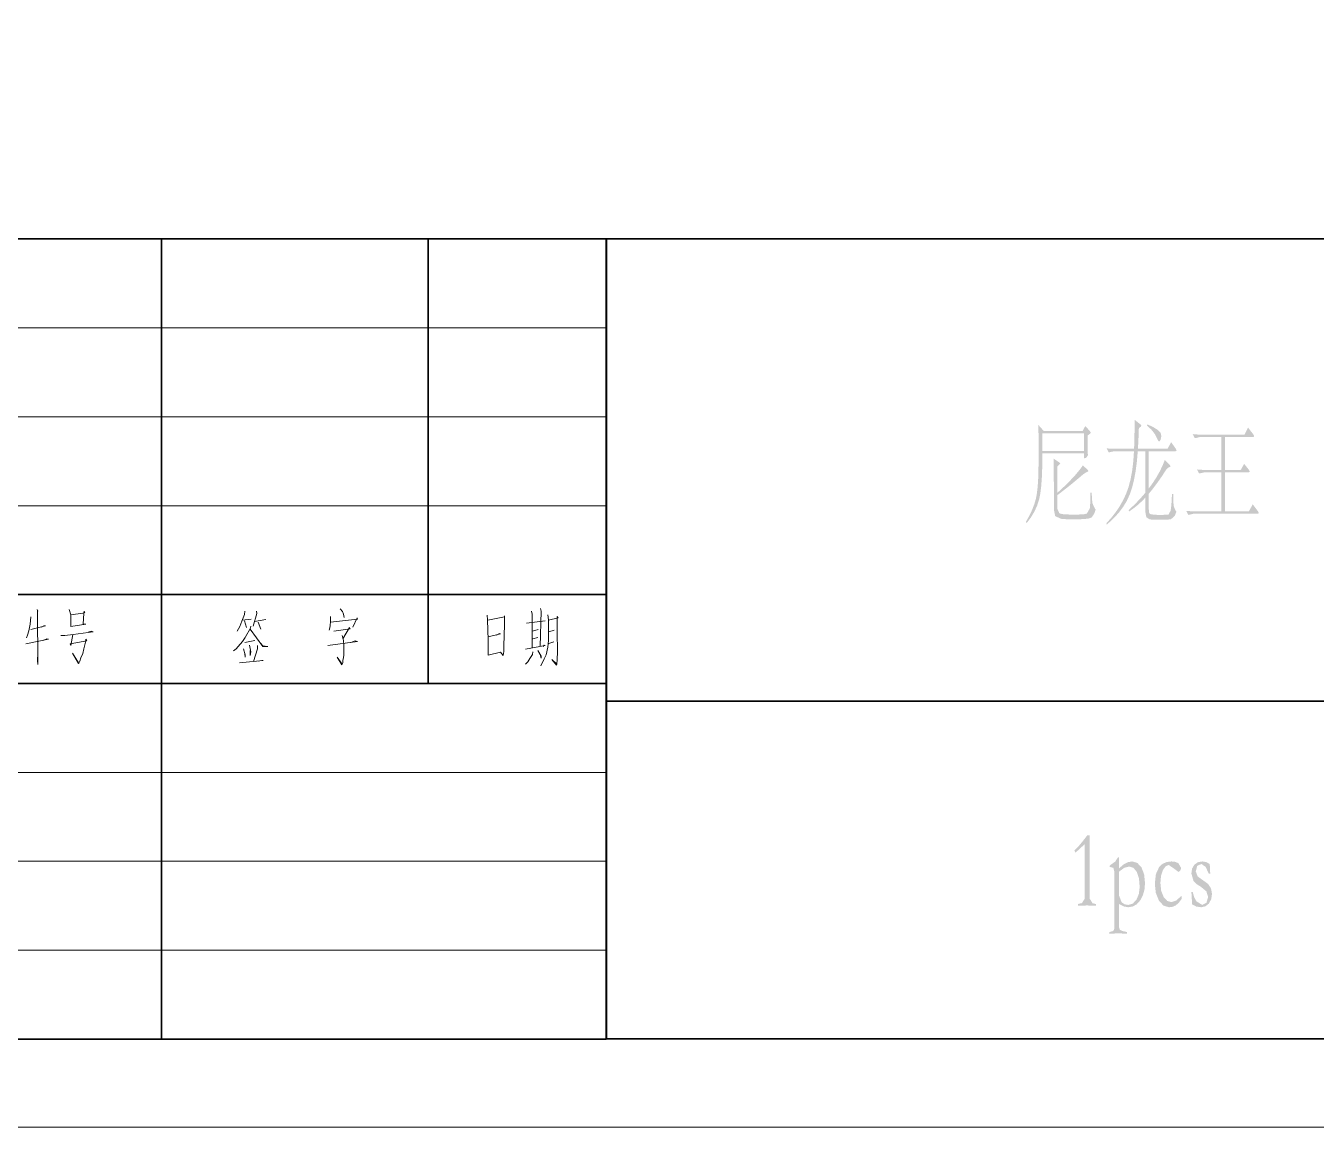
# Model space of a CAD drawing. Header units: millimetres. Extents: x 2819 to 3239, y 1479 to 1776.
# Drawn here: x 2870.8 to 2943.4, y 1478.6 to 1540.5 of the extents above; entities that cross this region are included whole.
import ezdxf

# ---------------------------------------------------------------- set-up
doc = ezdxf.new("R2010")
doc.units = ezdxf.units.MM
doc.layers.add('PDF_几何图形', color=7, linetype='Continuous')
doc.layers.add('PDF_实体填充', color=7, linetype='Continuous')

msp = doc.modelspace()

# ---------------------------------------------------------------- hatches: boundary and pattern name
at = {"layer": 'PDF_实体填充', "transparency": 33554559}
h = msp.add_hatch(color=256, dxfattribs=at)
h.paths.add_polyline_path([(2930.674, 1517.732), (2930.718, 1517.657), (2930.67, 1517.601), (2930.531, 1517.496), (2930.531, 1516.838), (2930.54, 1516.558), (2930.553, 1516.384), (2930.461, 1516.254), (2930.348, 1516.204), (2930.327, 1516.285), (2930.327, 1516.49), (2927.993, 1516.49), (2927.985, 1515.78), (2927.963, 1515.166), (2927.925, 1514.647), (2927.873, 1514.223), (2927.806, 1513.895), (2927.694, 1513.552), (2927.542, 1513.219), (2927.349, 1512.897), (2927.115, 1512.584), (2927.062, 1512.64), (2927.258, 1512.989), (2927.418, 1513.326), (2927.542, 1513.653), (2927.632, 1513.969), (2927.683, 1514.251), (2927.724, 1514.602), (2927.752, 1515.02), (2927.77, 1515.507), (2927.775, 1516.062), (2927.772, 1517.778), (2927.762, 1518.098), (2928.066, 1517.757), (2930.257, 1517.757), (2930.405, 1518.036)], flags=0)
h.paths.add_polyline_path([(2930.327, 1516.627), (2930.327, 1517.62), (2927.993, 1517.62), (2927.993, 1516.627)], flags=0)
h.paths.add_polyline_path([(2930.766, 1514.28), (2930.778, 1513.958), (2930.805, 1513.69), (2930.944, 1513.392), (2930.987, 1513.33), (2930.922, 1513.131), (2930.766, 1512.895), (2930.62, 1512.834), (2930.366, 1512.802), (2930.043, 1512.788), (2929.683, 1512.783), (2929.337, 1512.791), (2929.044, 1512.814), (2928.71, 1512.963), (2928.636, 1513.342), (2928.634, 1515.818), (2928.627, 1516.198), (2928.944, 1515.987), (2928.997, 1515.931), (2928.949, 1515.863), (2928.84, 1515.764), (2928.84, 1514.28), (2929.216, 1514.629), (2929.547, 1514.958), (2929.833, 1515.266), (2930.074, 1515.553), (2930.27, 1515.819), (2930.553, 1515.552), (2930.587, 1515.497), (2930.544, 1515.466), (2930.414, 1515.403), (2930.292, 1515.323), (2930.015, 1515.085), (2929.732, 1514.849), (2929.442, 1514.614), (2929.144, 1514.381), (2928.84, 1514.149), (2928.84, 1513.361), (2928.949, 1513.118), (2929.178, 1513.067), (2929.64, 1513.05), (2930.057, 1513.056), (2930.341, 1513.075), (2930.492, 1513.106), (2930.657, 1513.398), (2930.686, 1513.733), (2930.696, 1514.28)], flags=0)
h = msp.add_hatch(color=256, dxfattribs=at)
h.paths.add_polyline_path([(2935.351, 1514.217), (2935.356, 1513.794), (2935.377, 1513.528), (2935.469, 1513.298), (2935.529, 1513.218), (2935.443, 1512.988), (2935.225, 1512.789), (2935.01, 1512.766), (2934.617, 1512.758), (2934.228, 1512.764), (2934.017, 1512.783), (2933.839, 1512.901), (2933.778, 1513.224), (2933.778, 1514), (2933.549, 1513.768), (2933.321, 1513.562), (2933.097, 1513.383), (2932.874, 1513.23), (2932.843, 1513.305), (2933.081, 1513.526), (2933.316, 1513.761), (2933.548, 1514.01), (2933.778, 1514.273), (2933.778, 1516.614), (2933.356, 1516.614), (2933.306, 1516.028), (2933.236, 1515.492), (2933.145, 1515.005), (2933.035, 1514.568), (2932.904, 1514.18), (2932.74, 1513.822), (2932.529, 1513.474), (2932.27, 1513.135), (2931.965, 1512.805), (2931.613, 1512.485), (2931.596, 1512.572), (2931.868, 1512.872), (2932.113, 1513.184), (2932.332, 1513.509), (2932.525, 1513.848), (2932.691, 1514.199), (2932.832, 1514.582), (2932.947, 1515.015), (2933.038, 1515.498), (2933.103, 1516.031), (2933.143, 1516.614), (2932.018, 1516.614), (2931.726, 1516.546), (2931.605, 1516.776), (2931.922, 1516.751), (2933.148, 1516.751), (2933.161, 1517.088), (2933.17, 1517.473), (2933.176, 1517.905), (2933.178, 1518.384), (2933.53, 1518.104), (2933.56, 1518.055), (2933.53, 1518.005), (2933.417, 1517.9), (2933.404, 1517.496), (2933.386, 1517.113), (2933.365, 1516.751), (2935.03, 1516.751), (2935.234, 1517.123), (2935.499, 1516.751), (2935.538, 1516.652), (2935.482, 1516.614), (2933.978, 1516.614), (2933.978, 1514.522), (2934.212, 1514.848), (2934.419, 1515.17), (2934.598, 1515.49), (2934.75, 1515.805), (2934.873, 1516.118), (2935.16, 1515.832), (2935.203, 1515.757), (2935.151, 1515.726), (2935.043, 1515.677), (2934.947, 1515.565), (2934.709, 1515.199), (2934.468, 1514.854), (2934.224, 1514.529), (2933.978, 1514.224), (2933.978, 1513.336), (2933.991, 1513.162), (2934.047, 1513.081), (2934.273, 1513.044), (2934.477, 1513.035), (2934.73, 1513.032), (2935.09, 1513.056), (2935.208, 1513.28), (2935.248, 1513.611), (2935.282, 1514.217)], flags=0)
h.paths.add_polyline_path([(2933.904, 1518.123), (2934.234, 1517.968), (2934.499, 1517.8), (2934.643, 1517.645), (2934.682, 1517.459), (2934.638, 1517.248), (2934.565, 1517.161), (2934.512, 1517.186), (2934.46, 1517.297), (2934.318, 1517.577), (2934.122, 1517.83), (2933.873, 1518.055)], flags=0)
for points in [[(2940.124, 1513.23), (2940.167, 1513.137), (2940.111, 1513.1), (2936.494, 1513.1), (2936.203, 1513.032), (2936.082, 1513.261), (2936.399, 1513.236), (2938.055, 1513.236), (2938.055, 1515.428), (2937.103, 1515.428), (2936.812, 1515.36), (2936.69, 1515.59), (2937.007, 1515.565), (2938.055, 1515.565), (2938.055, 1517.415), (2936.86, 1517.415), (2936.568, 1517.347), (2936.447, 1517.577), (2936.764, 1517.552), (2939.363, 1517.552), (2939.563, 1517.943), (2939.867, 1517.546), (2939.906, 1517.452), (2939.854, 1517.415), (2938.263, 1517.415), (2938.263, 1515.565), (2939.15, 1515.565), (2939.341, 1515.906), (2939.615, 1515.559), (2939.659, 1515.466), (2939.602, 1515.428), (2938.263, 1515.428), (2938.263, 1513.236), (2939.607, 1513.236), (2939.824, 1513.628)], [(2931.008, 1491.047), (2930.768, 1491.061), (2930.499, 1491.066), (2930.231, 1491.061), (2929.991, 1491.047), (2929.991, 1491.146), (2930.217, 1491.202), (2930.369, 1491.444), (2930.369, 1494.512), (2929.852, 1494.034), (2929.791, 1494.152), (2930.004, 1494.371), (2930.245, 1494.657), (2930.512, 1495.008), (2930.656, 1495.008), (2930.656, 1491.444), (2930.808, 1491.196), (2931.008, 1491.146)], [(2935.815, 1491.618), (2935.82, 1491.426), (2935.659, 1491.216), (2935.498, 1491.072), (2935.321, 1490.993), (2935.111, 1490.966), (2934.799, 1491.061), (2934.542, 1491.345), (2934.372, 1491.77), (2934.316, 1492.289), (2934.376, 1492.829), (2934.555, 1493.22), (2934.739, 1493.399), (2934.972, 1493.507), (2935.255, 1493.543), (2935.471, 1493.518), (2935.641, 1493.444), (2935.794, 1493.177), (2935.75, 1493.021), (2935.641, 1492.953), (2935.398, 1493.139), (2935.098, 1493.344), (2934.922, 1493.271), (2934.768, 1493.052), (2934.663, 1492.73), (2934.629, 1492.332), (2934.674, 1491.887), (2934.811, 1491.544), (2935.01, 1491.325), (2935.242, 1491.252), (2935.526, 1491.343)], [(2937.35, 1492.854), (2937.176, 1493.233), (2936.937, 1493.4), (2936.699, 1493.296), (2936.619, 1492.984), (2936.724, 1492.699), (2937.041, 1492.475), (2937.314, 1492.272), (2937.478, 1492.02), (2937.532, 1491.717), (2937.489, 1491.421), (2937.358, 1491.177), (2937.164, 1491.019), (2936.928, 1490.966), (2936.643, 1491.006), (2936.415, 1491.128), (2936.372, 1491.829), (2936.446, 1491.829), (2936.529, 1491.531), (2936.659, 1491.295), (2936.985, 1491.097), (2937.219, 1491.221), (2937.315, 1491.544), (2937.213, 1491.863), (2936.906, 1492.115), (2936.66, 1492.273), (2936.493, 1492.438), (2936.372, 1492.86), (2936.413, 1493.142), (2936.537, 1493.357), (2936.73, 1493.496), (2936.98, 1493.543), (2937.211, 1493.506), (2937.406, 1493.394), (2937.432, 1492.854)]]:
    msp.add_hatch(color=256, dxfattribs=at).paths.add_polyline_path(points)
h = msp.add_hatch(color=256, dxfattribs=at)
h.paths.add_polyline_path([(2932.308, 1493.158), (2932.557, 1493.372), (2932.8, 1493.5), (2933.038, 1493.543), (2933.332, 1493.459), (2933.564, 1493.208), (2933.714, 1492.821), (2933.764, 1492.32), (2933.734, 1491.962), (2933.646, 1491.641), (2933.499, 1491.357), (2933.305, 1491.14), (2933.079, 1491.01), (2932.821, 1490.966), (2932.568, 1491.011), (2932.308, 1491.146), (2932.308, 1489.83), (2932.342, 1489.706), (2932.49, 1489.631), (2932.751, 1489.569), (2932.751, 1489.47), (2932.541, 1489.488), (2932.251, 1489.495), (2931.99, 1489.488), (2931.756, 1489.47), (2931.756, 1489.569), (2931.938, 1489.619), (2932.021, 1489.681), (2932.042, 1489.836), (2932.042, 1492.947), (2931.986, 1493.183), (2931.773, 1493.233), (2931.786, 1493.319), (2932.09, 1493.537), (2932.242, 1493.767), (2932.308, 1493.767)], flags=0)
h.paths.add_polyline_path([(2932.308, 1492.972), (2932.308, 1491.612), (2932.451, 1491.239), (2932.615, 1491.132), (2932.821, 1491.097), (2933.075, 1491.17), (2933.281, 1491.388), (2933.418, 1491.717), (2933.464, 1492.109), (2933.424, 1492.59), (2933.303, 1492.953), (2933.115, 1493.181), (2932.873, 1493.257), (2932.599, 1493.186)], flags=0)

# ---------------------------------------------------------------- linework, layer by layer
at = {"layer": 'PDF_几何图形', "lineweight": 15}
msp.add_lwpolyline([(2818.519, 1478.595), (3028.519, 1478.595), (3028.519, 1775.596), (2818.519, 1775.596)], close=True, dxfattribs=at)
at = {"layer": 'PDF_几何图形', "lineweight": 35}
for points in [[(2851.444, 1503.553), (2858.444, 1503.553), (2858.444, 1508.553), (2878.444, 1508.553), (2878.444, 1513.553), (2878.444, 1518.553), (2878.444, 1523.553), (2878.444, 1528.553)], [(2893.444, 1528.553), (2893.444, 1523.553), (2893.444, 1518.553), (2893.444, 1513.553), (2893.444, 1508.553), (2878.444, 1508.553), (2878.444, 1503.553), (2893.444, 1503.553), (2893.444, 1508.553), (2903.444, 1508.553), (2903.444, 1513.553), (2903.444, 1518.553), (2903.444, 1523.553), (2903.444, 1528.553), (2893.444, 1528.553), (2878.444, 1528.553), (2858.444, 1528.553)], [(2963.465, 1528.566), (2963.465, 1515.566), (2971.465, 1515.566), (2979.465, 1515.566), (2986.465, 1515.566), (2993.465, 1515.566), (3008.465, 1515.566), (3023.465, 1515.566), (3023.465, 1528.566), (3008.465, 1528.566), (2993.465, 1528.566), (2986.465, 1528.566), (2979.465, 1528.566), (2971.465, 1528.566), (2963.465, 1528.566), (2903.465, 1528.566), (2903.465, 1515.566), (2903.465, 1510.565), (2903.465, 1502.566), (2903.465, 1497.565), (2903.465, 1483.565), (2963.465, 1483.565), (2963.465, 1497.565)], [(2903.465, 1502.566), (2963.465, 1502.566), (2963.465, 1510.565)], [(2893.444, 1503.553), (2903.444, 1503.553), (2903.444, 1508.553)], [(2858.444, 1483.553), (2878.444, 1483.553), (2878.444, 1488.553), (2878.444, 1493.553), (2878.444, 1498.553), (2878.444, 1503.553), (2858.444, 1503.553)], [(2903.444, 1503.553), (2903.444, 1498.553), (2903.444, 1493.553), (2903.444, 1488.553), (2903.444, 1483.553), (2893.444, 1483.553), (2878.444, 1483.553)]]:
    msp.add_lwpolyline(points, dxfattribs=at)
at = {"layer": 'PDF_几何图形', "lineweight": 15}
for points in [[(2843.444, 1523.553), (2851.444, 1523.553), (2858.444, 1523.553), (2878.444, 1523.553), (2893.444, 1523.553), (2903.444, 1523.553)], [(2843.444, 1518.553), (2851.444, 1518.553), (2858.444, 1518.553), (2878.444, 1518.553), (2893.444, 1518.553), (2903.444, 1518.553)], [(2843.444, 1513.553), (2851.444, 1513.553), (2858.444, 1513.553), (2878.444, 1513.553), (2893.444, 1513.553), (2903.444, 1513.553)], [(2871.444, 1507.718), (2871.493, 1507.624), (2871.46, 1507.671), (2871.477, 1504.623), (2871.46, 1504.836), (2871.477, 1505.237)], [(2873.25, 1507.718), (2873.332, 1507.41), (2873.332, 1506.749), (2874.176, 1506.891), (2874.043, 1506.891), (2874.076, 1507.505), (2874.093, 1507.624), (2874.126, 1507.553), (2874.01, 1507.505), (2873.332, 1507.41)], [(2883.127, 1507.624), (2883.11, 1507.434), (2882.961, 1507.056), (2882.846, 1506.749), (2882.697, 1506.49)], [(2883.788, 1507.624), (2883.805, 1507.481), (2883.59, 1506.773)], [(2888.499, 1507.742), (2888.615, 1507.6), (2888.681, 1507.458), (2888.714, 1507.269)], [(2899.259, 1507.624), (2899.292, 1507.458), (2899.292, 1505.568)], [(2899.755, 1507.765), (2899.788, 1507.624), (2899.739, 1505.639)], [(2871.097, 1507.292), (2871.047, 1506.891), (2870.981, 1506.513), (2870.898, 1506.277), (2870.848, 1506.111)], [(2882.978, 1507.104), (2883.491, 1507.174)], [(2883.11, 1507.08), (2883.226, 1506.702)], [(2883.672, 1507.033), (2884.317, 1507.151)], [(2883.871, 1507.009), (2884.036, 1506.608)], [(2887.954, 1507.316), (2887.954, 1507.033), (2887.937, 1506.82), (2887.904, 1506.678), (2887.871, 1506.56)], [(2887.954, 1507.009), (2889.458, 1507.174), (2889.442, 1507.245), (2889.21, 1506.726)], [(2896.751, 1507.387), (2896.783, 1507.127), (2896.817, 1505.993), (2896.817, 1505.143), (2897.511, 1505.308), (2897.66, 1505.119), (2897.693, 1505.355), (2897.693, 1505.663), (2897.726, 1506.844), (2897.726, 1507.363), (2897.742, 1507.292), (2896.8, 1507.104)], [(2898.978, 1506.938), (2900.02, 1507.08)], [(2900.169, 1507.41), (2900.218, 1507.127), (2900.218, 1506.584), (2900.201, 1505.97), (2900.169, 1505.592), (2900.069, 1505.166), (2899.97, 1504.93), (2899.771, 1504.553)], [(2900.218, 1507.104), (2900.747, 1507.245), (2900.698, 1507.316), (2900.698, 1506.466), (2900.714, 1505.332), (2900.698, 1504.907), (2900.681, 1504.647), (2900.665, 1504.576), (2900.4, 1504.907), (2900.648, 1504.671)], [(2871.097, 1506.584), (2871.923, 1506.797), (2871.824, 1506.797), (2871.692, 1506.726)], [(2872.77, 1506.253), (2873.001, 1506.253), (2873.465, 1506.3), (2874.605, 1506.466), (2874.49, 1506.49), (2874.308, 1506.442)], [(2873.448, 1506.3), (2873.332, 1505.686), (2873.299, 1505.781), (2874.242, 1505.946), (2874.176, 1506.041), (2874.176, 1505.946), (2874.076, 1505.497), (2874.01, 1505.237), (2873.911, 1505.001), (2873.845, 1504.812), (2873.795, 1504.694), (2873.762, 1504.671), (2873.431, 1505.261), (2873.779, 1504.717)], [(2883.457, 1506.773), (2883.441, 1506.655), (2883.16, 1506.182), (2883.143, 1506.135), (2882.994, 1505.922), (2882.746, 1505.639), (2882.631, 1505.497), (2882.498, 1505.379)], [(2883.424, 1506.608), (2884.135, 1505.639), (2884.417, 1505.639), (2884.135, 1505.663), (2884.003, 1505.828)], [(2888.135, 1506.49), (2889.062, 1506.631), (2889.012, 1506.702), (2888.648, 1506.064)], [(2888.599, 1506.253), (2888.632, 1506.111), (2888.681, 1505.97), (2888.698, 1505.71), (2888.698, 1505.166), (2888.681, 1505.001), (2888.648, 1504.86), (2888.632, 1504.741), (2888.582, 1504.599), (2888.318, 1505.025), (2888.599, 1504.647)], [(2896.817, 1506.182), (2897.511, 1506.348), (2897.445, 1506.371), (2897.28, 1506.277)], [(2899.309, 1506.49), (2899.623, 1506.584)], [(2900.235, 1506.466), (2900.532, 1506.56)], [(2870.816, 1505.781), (2872.089, 1506.041), (2871.989, 1506.064), (2871.824, 1505.993)], [(2883.061, 1505.497), (2883.143, 1505.166), (2883.143, 1505.025), (2883.127, 1505.237)], [(2883.689, 1505.97), (2883.127, 1505.852)], [(2883.391, 1505.71), (2883.457, 1505.332), (2883.424, 1505.119), (2883.424, 1505.403)], [(2883.838, 1505.686), (2883.838, 1505.497), (2883.623, 1504.789)], [(2887.788, 1505.686), (2889.458, 1505.922), (2889.343, 1505.946), (2889.095, 1505.852)], [(2898.912, 1505.473), (2900.02, 1505.686), (2899.97, 1505.71), (2899.904, 1505.639)], [(2899.325, 1506.064), (2899.606, 1506.135)], [(2900.201, 1505.804), (2900.235, 1505.804), (2900.516, 1505.899)], [(2882.829, 1504.717), (2884.168, 1504.836), (2884.086, 1504.836), (2883.887, 1504.812)], [(2899.325, 1505.332), (2899.309, 1505.19), (2899.16, 1504.954), (2899.044, 1504.765), (2898.912, 1504.647)], [(2899.606, 1505.403), (2899.805, 1505.096), (2899.805, 1504.978), (2899.739, 1505.19)], [(2843.444, 1498.553), (2851.444, 1498.553), (2858.444, 1498.553), (2878.444, 1498.553), (2893.444, 1498.553), (2903.444, 1498.553)], [(2843.444, 1493.553), (2851.444, 1493.553), (2858.444, 1493.553), (2878.444, 1493.553), (2893.444, 1493.553), (2903.444, 1493.553)], [(2843.444, 1488.553), (2851.444, 1488.553), (2858.444, 1488.553), (2878.444, 1488.553), (2893.444, 1488.553), (2903.444, 1488.553)]]:
    msp.add_lwpolyline(points, dxfattribs=at)

doc.saveas('drawing.dxf')
